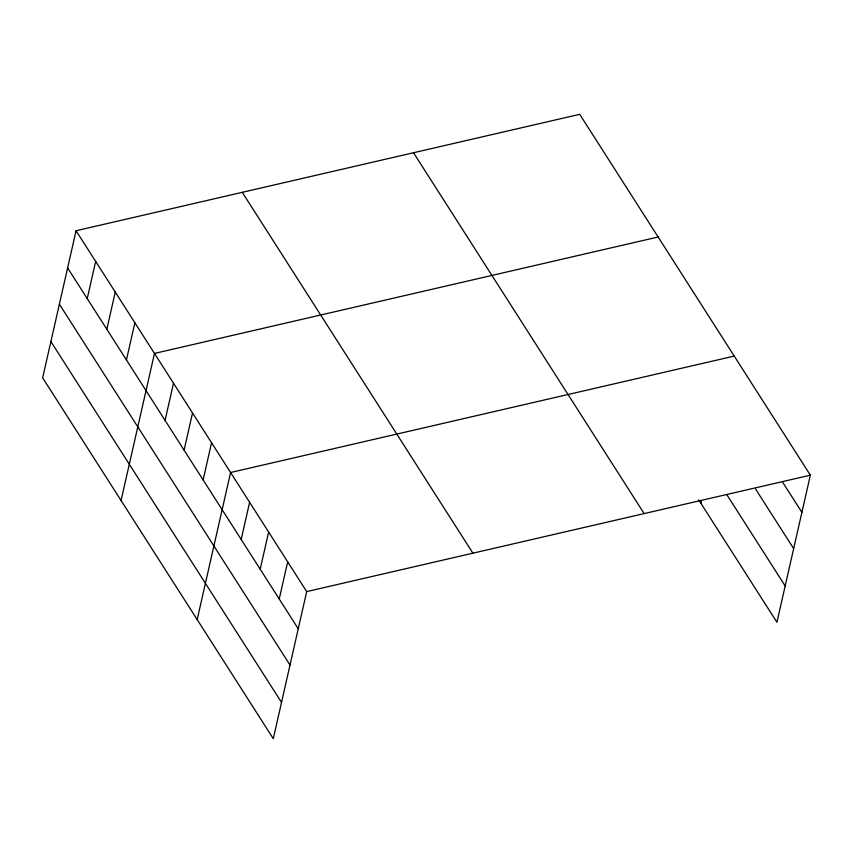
<?xml version="1.0" encoding="UTF-8"?>
<svg xmlns="http://www.w3.org/2000/svg" width="853" height="853" viewBox="0 0 853 853"><rect width="100%" height="100%" fill="white"/><g stroke="black" fill="none" stroke-linecap="round" stroke-linejoin="round"><path stroke-width="1.28" d="M76.066 230.747L42.65 377.826L273.28 738.677L306.696 591.598L76.066 230.747L579.72 114.323L810.35 475.174L776.934 622.253L698.714 499.869M87.23 298.593L95.675 261.413M106.828 329.258L115.272 292.089M126.436 359.934L134.881 322.765M121.062 500.519L154.478 353.43L658.132 237.006M165.066 420.38L173.511 383.2M184.088 450.149L192.533 412.969M203.121 479.919L211.565 442.739M197.171 619.598L230.587 472.509L734.241 356.085M241.175 539.459L249.62 502.278M260.197 569.228L268.642 532.059M279.23 598.998L287.674 561.828M700.825 503.174L701.411 500.583M306.696 591.598L810.35 475.174M782.873 482.574L801.905 512.344M755.609 489.078L793.663 548.618M726.681 494.473L785.176 585.979M413.513 152.74L644.143 513.591M242.273 192.33L472.903 553.17M67.622 267.917L298.251 628.768M59.379 304.19L290.009 665.041M50.892 341.563L281.522 702.403"/></g></svg>
